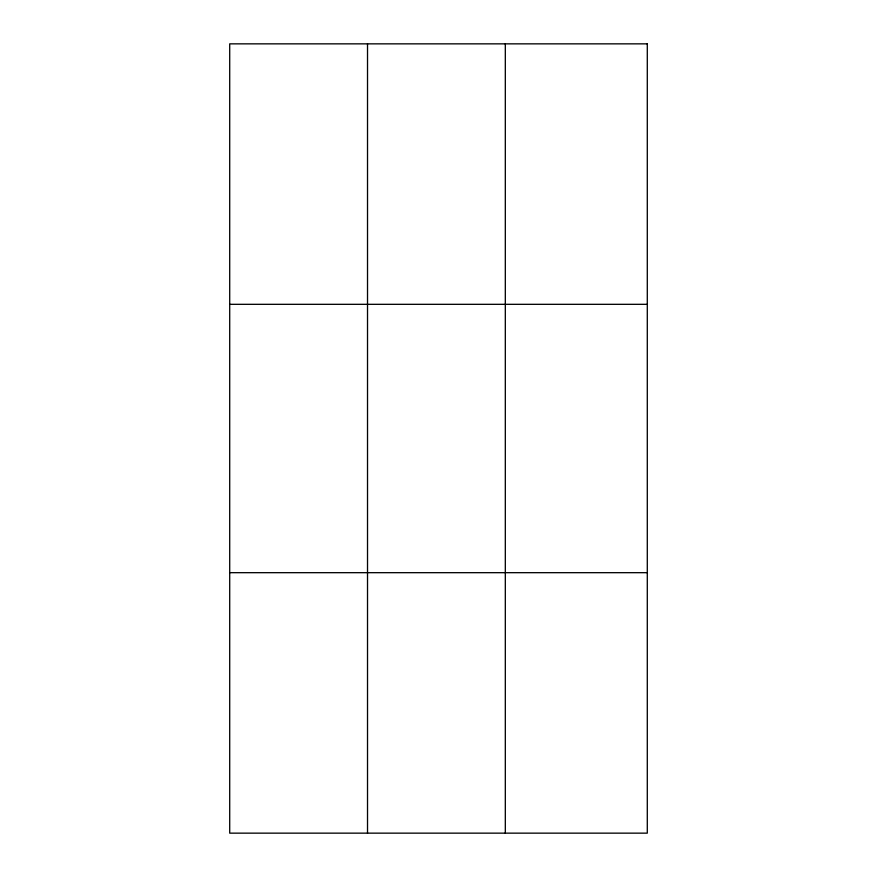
<?xml version="1.0" encoding="UTF-8"?>
<svg xmlns="http://www.w3.org/2000/svg" width="877" height="877" viewBox="0 0 877 877"><rect width="100%" height="100%" fill="white"/><g stroke="black" fill="none" stroke-linecap="round" stroke-linejoin="round"><path stroke-width="1.32" d="M367.518 833.15L367.518 43.85M505.316 833.15L505.316 43.85M229.708 304.319L647.292 304.319M229.708 572.681L647.292 572.681M647.292 43.85L647.292 833.15L229.708 833.15L229.708 43.85L647.292 43.85"/></g></svg>
